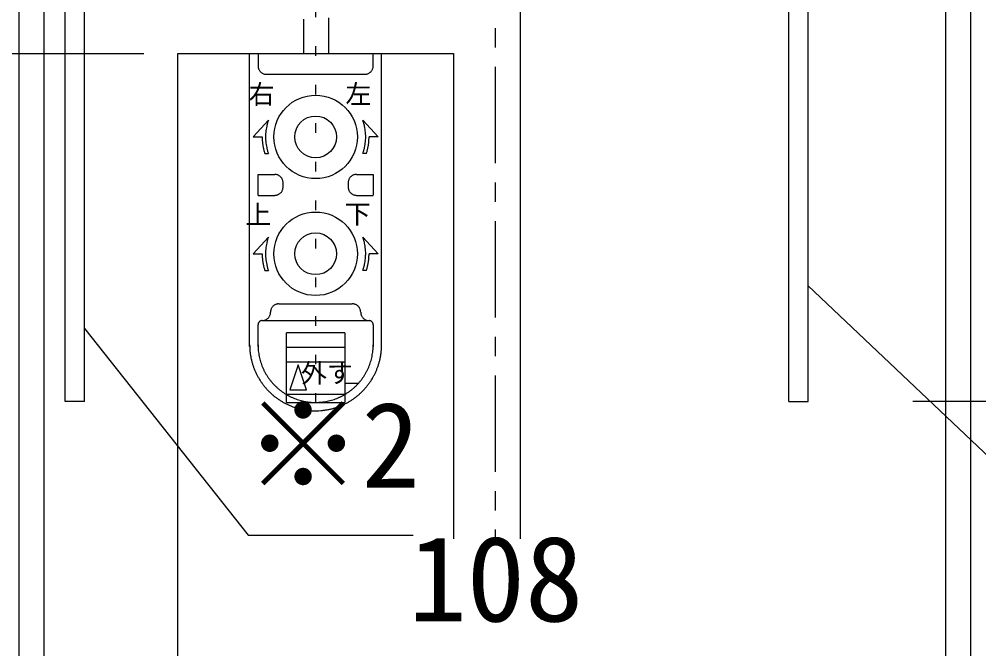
# Model space of a CAD drawing. Units: millimetres, scale not verified. Extents: x -800 to 800, y -554 to 554.
# Drawn here: x -450.6 to -335.7, y 309.2 to 384.6 of the extents above; entities that cross this region are included whole.
import ezdxf
from ezdxf.enums import TextEntityAlignment as Align

# ---------------------------------------------------------------- set-up
doc = ezdxf.new("R2010")
doc.units = ezdxf.units.MM
doc.header["$LTSCALE"] = 4
doc.linetypes.add('USER11', pattern=[4.619272, 2.886781, -0.577497, 0.577497, -0.577497])
doc.linetypes.add('USER12', pattern=[1.154642, 0.288572, -0.86607])
doc.layers.add('2-0', color=7, linetype='Continuous', lineweight=25)
doc.styles.add('ＭＳ ゴシック', font='')
doc.styles.get('ＭＳ ゴシック').set_extended_font_data('MS Gothic')

msp = doc.modelspace()

# ---------------------------------------------------------------- linework, layer by layer
at = {"layer": '2-0', "linetype": 'USER11'}
msp.add_line((-393.624, 434.376), (-393.624, 322.424), dxfattribs=at)
at = {"layer": '2-0'}
for p, q in [((-450.624, 166.551), (-450.624, 424.853)), ((-447.623, 166.551), (-447.623, 424.853)), ((-339.624, 268.738), (-339.624, 424.854)), ((-336.626, 268.738), (-336.626, 424.854)), ((-445.124, 338.853), (-445.124, 388.853)), ((-390.624, 388.853), (-390.624, 322.424)), ((-356.124, 338.853), (-356.124, 388.853)), ((-442.823, 338.853), (-442.823, 386.553)), ((-358.425, 338.853), (-358.425, 386.553)), ((-416.573, 384.649), (-416.573, 380.552)), ((-413.575, 384.815), (-413.575, 380.553)), ((-488.757, 380.553), (-435.712, 380.553)), ((-431.624, 282.477), (-431.624, 380.554)), ((-431.624, 380.553), (-398.625, 380.553)), ((-423.025, 345.453), (-423.025, 380.553)), ((-423.025, 380.553), (-407.224, 380.553)), ((-422.024, 380.553), (-422.024, 379.055)), ((-408.224, 379.054), (-408.224, 380.552)), ((-407.224, 345.453), (-407.224, 380.553)), ((-398.624, 380.553), (-398.624, 322.423)), ((-421.025, 378.053), (-409.225, 378.053)), ((-422.623, 370.553), (-420.778, 372.554)), ((-407.625, 370.553), (-409.47, 372.554)), ((-422.623, 370.553), (-421.526, 370.553)), ((-407.625, 370.553), (-408.722, 370.553)), ((-421.205, 368.553), (-420.778, 368.553)), ((-409.043, 368.553), (-409.47, 368.553)), ((-422.024, 366.053), (-420.023, 366.053)), ((-422.024, 363.553), (-422.024, 366.052)), ((-410.223, 366.053), (-408.224, 366.053)), ((-408.224, 366.053), (-408.224, 363.554)), ((-419.024, 364.553), (-419.024, 365.052)), ((-411.224, 365.053), (-411.224, 364.553)), ((-422.024, 363.553), (-420.023, 363.553)), ((-410.223, 363.553), (-408.224, 363.553)), ((-422.623, 356.554), (-420.778, 358.554)), ((-407.625, 356.554), (-409.47, 358.554)), ((-422.623, 356.554), (-421.526, 356.554)), ((-407.625, 356.554), (-408.722, 356.554)), ((-421.205, 354.553), (-420.778, 354.553)), ((-409.043, 354.553), (-409.47, 354.553)), ((-419.523, 350.553), (-410.725, 350.553)), ((-421.525, 348.553), (-408.975, 348.553)), ((-422.024, 345.453), (-422.024, 348.053)), ((-408.224, 348.053), (-408.224, 345.453)), ((-411.624, 347.1), (-418.625, 347.1)), ((-418.624, 339.745), (-418.624, 347.1)), ((-411.624, 347.1), (-411.624, 339.745)), ((-418.624, 345.369), (-411.623, 345.369)), ((-411.624, 343.553), (-418.625, 343.553)), ((-417.223, 343.251), (-418.224, 340.25)), ((-416.224, 340.251), (-417.223, 343.252)), ((-411.624, 341.053), (-409.982, 341.053)), ((-418.624, 338.753), (-418.624, 339.745)), ((-418.624, 339.745), (-411.623, 339.745)), ((-418.224, 340.251), (-416.224, 340.251)), ((-411.624, 339.745), (-411.624, 338.753)), ((-442.823, 338.853), (-445.124, 338.853)), ((-418.624, 338.753), (-411.623, 338.753)), ((-358.425, 338.853), (-356.124, 338.853)), ((-298.625, 338.853), (-343.569, 338.853))]:
    msp.add_line(p, q, dxfattribs=at)
at = {"layer": '2-0', "linetype": 'USER12'}
msp.add_line((-415.124, 390.654), (-415.124, 338.712), dxfattribs=at)
at = {"layer": '2-0'}
for points in [[(-356.124, 352.702), (-311.745, 310.701), (-272.25, 310.701)], [(-442.823, 347.603), (-423.193, 322.835), (-403.445, 322.835)]]:
    msp.add_lwpolyline(points, dxfattribs=at)
for centre, radius in [((-415.123, 370.553), 4.999), ((-415.125, 370.553), 2.5), ((-415.123, 356.554), 4.999), ((-415.125, 356.554), 2.5)]:
    msp.add_circle(centre, radius, dxfattribs=at)
for centre, radius, start, end in [((-421.011, 379.054), 1.013, 179.98381, 188.37888), ((-421.025, 379.052), 0.998, 188.39016, 196.69916), ((-421.027, 379.051), 0.996, 196.70549, 204.89004), ((-421.024, 379.053), 1, 204.89194, 212.9561), ((-421.02, 379.055), 1.004, 212.95483, 220.93614), ((-421.019, 379.056), 1.005, 220.93329, 228.88998), ((-421.022, 379.053), 1.002, 228.88722, 236.88398), ((-421.025, 379.048), 0.996, 236.88301, 244.97649), ((-409.225, 379.052), 1, 294.98207, 303.05403), ((-409.228, 379.057), 1.006, 303.05262, 311.03085), ((-409.23, 379.059), 1.008, 311.02773, 318.97227), ((-409.228, 379.057), 1.006, 318.96915, 326.94738), ((-409.223, 379.054), 1, 326.94597, 335.01793), ((-409.218, 379.052), 0.994, 335.01985, 343.22384), ((-409.218, 379.052), 0.995, 343.23038, 351.5698), ((-409.232, 379.054), 1.008, 351.58151, 0.01564), ((-421.027, 379.043), 0.991, 244.97891, 253.2034), ((-421.027, 379.045), 0.992, 253.21044, 261.56503), ((-421.025, 379.06), 1.007, 261.57713, 270.01706), ((-409.224, 379.061), 1.008, 269.98436, 278.41849), ((-409.223, 379.047), 0.995, 278.4302, 286.76962), ((-409.223, 379.047), 0.994, 286.77616, 294.98015), ((-415.129, 370.551), 5.995, 160.48709, 164.05764), ((-415.119, 370.551), 5.995, 15.94236, 19.51291), ((-415.136, 370.553), 5.987, 171.16256, 174.70103), ((-415.136, 370.553), 5.987, 167.61571, 171.16251), ((-415.134, 370.553), 5.989, 164.05785, 167.61559), ((-415.114, 370.553), 5.989, 12.38441, 15.94215), ((-415.112, 370.553), 5.987, 8.83749, 12.38429), ((-415.112, 370.553), 5.987, 5.29897, 8.83744), ((-415.108, 370.553), 6.417, 179.99987, 181.65045), ((-415.114, 370.553), 6.41, 181.65043, 183.30193), ((-415.121, 370.553), 6.403, 183.30191, 184.95484), ((-415.136, 370.553), 5.988, 178.23426, 181.76574), ((-415.136, 370.553), 5.988, 174.70103, 178.23428), ((-415.136, 370.553), 5.988, 181.76572, 185.29897), ((-415.112, 370.553), 5.988, 1.76572, 5.29897), ((-415.112, 370.553), 5.988, 354.70103, 358.23428), ((-415.112, 370.553), 5.988, 358.23426, 1.76574), ((-415.127, 370.553), 6.403, 355.04516, 356.69809), ((-415.134, 370.553), 6.41, 356.69807, 358.34957), ((-415.14, 370.553), 6.417, 358.34955, 0.00013), ((-415.129, 370.552), 6.396, 184.95482, 186.60968), ((-415.138, 370.551), 6.387, 186.60966, 188.26693), ((-415.147, 370.55), 6.378, 188.26692, 189.92708), ((-415.157, 370.548), 6.368, 189.92707, 191.59057), ((-415.166, 370.546), 6.358, 191.59056, 193.25782), ((-415.176, 370.544), 6.347, 193.25782, 194.92923), ((-415.136, 370.553), 5.987, 185.29897, 188.83744), ((-415.136, 370.553), 5.987, 188.83749, 192.38429), ((-415.134, 370.554), 5.989, 192.38441, 195.94215), ((-415.114, 370.554), 5.989, 344.05785, 347.61559), ((-415.112, 370.553), 5.987, 347.61571, 351.16251), ((-415.112, 370.553), 5.987, 351.16256, 354.70103), ((-415.072, 370.544), 6.347, 345.07077, 346.74218), ((-415.082, 370.546), 6.358, 346.74218, 348.40944), ((-415.092, 370.548), 6.368, 348.40943, 350.07293), ((-415.101, 370.55), 6.378, 350.07292, 351.73308), ((-415.11, 370.551), 6.387, 351.73307, 353.39034), ((-415.119, 370.552), 6.396, 353.39032, 355.04518), ((-415.186, 370.541), 6.337, 194.92923, 196.60516), ((-415.196, 370.538), 6.327, 196.60517, 198.28591), ((-415.129, 370.555), 5.995, 195.94236, 199.51291), ((-415.119, 370.555), 5.995, 340.48709, 344.05764), ((-415.052, 370.538), 6.327, 341.71409, 343.39483), ((-415.062, 370.541), 6.337, 343.39484, 345.07077), ((-420.023, 365.047), 1.007, 81.57713, 90.01706), ((-420.021, 365.062), 0.992, 73.21044, 81.56503), ((-420.021, 365.064), 0.991, 64.97891, 73.2034), ((-420.023, 365.059), 0.996, 56.88301, 64.97649), ((-420.026, 365.054), 1.002, 48.88722, 56.88398), ((-420.028, 365.051), 1.005, 40.93329, 48.88998), ((-420.028, 365.052), 1.004, 32.95483, 40.93614), ((-420.024, 365.054), 1, 24.89194, 32.9561), ((-410.224, 365.055), 1, 147.05178, 155.11593), ((-410.22, 365.053), 1.004, 139.07173, 147.05304), ((-410.22, 365.052), 1.005, 131.1179, 139.07459), ((-410.222, 365.055), 1.002, 123.1239, 131.12066), ((-410.225, 365.06), 0.996, 115.03139, 123.12486), ((-410.228, 365.065), 0.991, 106.80448, 115.02896), ((-410.227, 365.063), 0.992, 98.44285, 106.79743), ((-410.225, 365.048), 1.007, 89.99081, 98.43074), ((-420.021, 365.056), 0.996, 16.70549, 24.89004), ((-420.022, 365.055), 0.998, 8.39016, 16.69916), ((-420.025, 364.551), 1.001, 343.3292, 351.63517), ((-420.037, 365.054), 1.013, 359.98381, 8.37888), ((-420.043, 364.554), 1.019, 351.64678, 0.01885), ((-410.211, 365.054), 1.013, 171.62899, 180.02406), ((-410.205, 364.555), 1.019, 179.98902, 188.3611), ((-410.226, 365.056), 0.998, 163.30871, 171.61771), ((-410.223, 364.552), 1.001, 188.37271, 196.67867), ((-410.228, 365.057), 0.996, 155.11783, 163.30238), ((-420.023, 364.565), 1.012, 269.98207, 278.38486), ((-420.021, 364.548), 0.995, 278.39658, 286.72647), ((-420.02, 364.545), 0.991, 286.73341, 294.9474), ((-420.021, 364.548), 0.995, 294.94998, 303.04664), ((-420.024, 364.551), 0.999, 303.04605, 311.05733), ((-420.025, 364.553), 1.002, 311.05509, 319.03384), ((-420.025, 364.553), 1.001, 319.03162, 327.03764), ((-420.022, 364.551), 0.998, 327.03708, 335.12283), ((-420.02, 364.55), 0.996, 335.12545, 343.32227), ((-410.228, 364.551), 0.996, 196.6856, 204.88242), ((-410.226, 364.552), 0.998, 204.88504, 212.9708), ((-410.223, 364.553), 1.001, 212.97024, 220.97626), ((-410.223, 364.554), 1.002, 220.97403, 228.95279), ((-410.224, 364.552), 0.999, 228.95055, 236.96183), ((-410.227, 364.548), 0.995, 236.96123, 245.05789), ((-410.228, 364.545), 0.991, 245.06048, 253.27446), ((-410.227, 364.549), 0.995, 253.2814, 261.61129), ((-410.225, 364.565), 1.012, 261.62302, 270.02581), ((-415.148, 356.555), 5.976, 167.6086, 171.161), ((-415.155, 356.557), 5.968, 164.04128, 167.60856), ((-415.16, 356.558), 5.963, 160.45642, 164.04114), ((-415.088, 356.558), 5.963, 15.95886, 19.54358), ((-415.093, 356.557), 5.968, 12.39144, 15.95872), ((-415.1, 356.555), 5.976, 8.839, 12.3914), ((-415.108, 356.554), 6.417, 179.99987, 181.65045), ((-415.114, 356.554), 6.41, 181.65043, 183.30193), ((-415.131, 356.553), 5.993, 178.23497, 181.76503), ((-415.135, 356.554), 5.989, 174.70177, 178.23509), ((-415.129, 356.554), 5.994, 181.76491, 185.29611), ((-415.141, 356.554), 5.983, 171.16097, 174.70186), ((-415.107, 356.554), 5.983, 5.29814, 8.83903), ((-415.113, 356.554), 5.989, 1.76491, 5.29823), ((-415.119, 356.554), 5.994, 354.70389, 358.23509), ((-415.117, 356.553), 5.993, 358.23497, 1.76503), ((-415.134, 356.554), 6.41, 356.69807, 358.34957), ((-415.14, 356.554), 6.417, 358.34955, 0.00013), ((-415.121, 356.553), 6.403, 183.30191, 184.95484), ((-415.129, 356.552), 6.396, 184.95482, 186.60968), ((-415.138, 356.551), 6.387, 186.60966, 188.26693), ((-415.147, 356.55), 6.378, 188.26692, 189.92708), ((-415.157, 356.548), 6.368, 189.92707, 191.59057), ((-415.166, 356.546), 6.358, 191.59056, 193.25782), ((-415.13, 356.553), 5.994, 185.29602, 188.8327), ((-415.132, 356.553), 5.991, 188.83265, 192.37879), ((-415.134, 356.553), 5.989, 192.37882, 195.93785), ((-415.114, 356.553), 5.989, 344.06215, 347.62118), ((-415.116, 356.553), 5.991, 347.62121, 351.16735), ((-415.118, 356.553), 5.994, 351.1673, 354.70398), ((-415.082, 356.546), 6.358, 346.74218, 348.40944), ((-415.092, 356.548), 6.368, 348.40943, 350.07293), ((-415.101, 356.55), 6.378, 350.07292, 351.73308), ((-415.11, 356.551), 6.387, 351.73307, 353.39034), ((-415.119, 356.552), 6.396, 353.39032, 355.04518), ((-415.127, 356.553), 6.403, 355.04516, 356.69809), ((-415.176, 356.544), 6.347, 193.25782, 194.92923), ((-415.186, 356.541), 6.337, 194.92923, 196.60516), ((-415.196, 356.539), 6.327, 196.60517, 198.28591), ((-415.135, 356.552), 5.989, 195.93799, 199.51257), ((-415.113, 356.552), 5.989, 340.48743, 344.06201), ((-415.052, 356.539), 6.327, 341.71409, 343.39483), ((-415.062, 356.541), 6.337, 343.39484, 345.07077), ((-415.072, 356.544), 6.347, 345.07077, 346.74218), ((-421.536, 349.554), 1.013, 351.6195, 0.01652), ((-419.517, 349.554), 1.007, 171.57713, 180.01706), ((-419.532, 349.556), 0.992, 163.21044, 171.56503), ((-419.534, 349.556), 0.991, 154.97891, 163.2034), ((-419.529, 349.554), 0.996, 146.88301, 154.97649), ((-419.524, 349.55), 1.002, 138.88722, 146.88398), ((-419.521, 349.548), 1.005, 130.93329, 138.88998), ((-419.522, 349.549), 1.004, 122.95483, 130.93614), ((-419.524, 349.553), 1, 114.89194, 122.9561), ((-419.526, 349.556), 0.996, 106.70549, 114.89004), ((-419.525, 349.554), 0.998, 98.39016, 106.69916), ((-419.523, 349.54), 1.013, 89.98381, 98.37888), ((-410.725, 349.54), 1.013, 81.62112, 90.01619), ((-410.723, 349.554), 0.998, 73.30084, 81.60984), ((-410.722, 349.556), 0.996, 65.10996, 73.29451), ((-410.724, 349.553), 1, 57.0439, 65.10806), ((-410.726, 349.549), 1.004, 49.06386, 57.04517), ((-410.727, 349.548), 1.005, 41.11002, 49.06671), ((-410.724, 349.55), 1.002, 33.11602, 41.11278), ((-410.719, 349.554), 0.996, 25.02351, 33.11699), ((-410.714, 349.556), 0.991, 16.7966, 25.02109), ((-410.716, 349.556), 0.992, 8.43497, 16.78956), ((-410.731, 349.554), 1.007, 359.98294, 8.42287), ((-408.712, 349.554), 1.013, 179.98348, 188.3805), ((-421.523, 348.052), 0.501, 146.99799, 155.04418), ((-421.521, 348.051), 0.504, 139.04708, 147.00003), ((-421.52, 348.05), 0.505, 131.12598, 139.05076), ((-421.521, 348.052), 0.503, 123.16124, 131.12957), ((-421.523, 348.055), 0.499, 115.08759, 123.16299), ((-421.525, 348.059), 0.495, 106.86274, 115.08581), ((-421.526, 348.06), 0.494, 98.48142, 106.85608), ((-421.525, 348.054), 0.499, 89.98554, 98.46928), ((-421.524, 349.568), 1.014, 269.98169, 278.39271), ((-421.522, 349.551), 0.997, 278.40475, 286.74115), ((-421.521, 349.547), 0.994, 286.7483, 294.96462), ((-421.523, 349.551), 0.998, 294.96726, 303.06087), ((-421.525, 349.555), 1.002, 303.06017, 311.06311), ((-421.527, 349.557), 1.005, 311.06062, 319.02719), ((-421.526, 349.556), 1.003, 319.02458, 327.01729), ((-421.522, 349.553), 0.999, 327.01624, 335.09137), ((-421.519, 349.552), 0.995, 335.09345, 343.28695), ((-421.521, 349.552), 0.998, 343.2934, 351.60817), ((-408.727, 349.552), 0.998, 188.39183, 196.7066), ((-408.729, 349.552), 0.995, 196.71305, 204.90655), ((-408.726, 349.553), 0.999, 204.90863, 212.98376), ((-408.722, 349.556), 1.003, 212.98271, 220.97542), ((-408.721, 349.557), 1.005, 220.97281, 228.93938), ((-408.723, 349.555), 1.002, 228.93689, 236.93983), ((-408.725, 349.551), 0.998, 236.93913, 245.03274), ((-408.727, 349.547), 0.994, 245.03538, 253.2517), ((-408.726, 349.551), 0.997, 253.25885, 261.59525), ((-408.724, 349.568), 1.014, 261.60729, 270.01831), ((-408.723, 348.054), 0.499, 81.53072, 90.01446), ((-408.723, 348.06), 0.494, 73.14392, 81.51858), ((-408.723, 348.059), 0.495, 64.91419, 73.13726), ((-408.725, 348.055), 0.499, 56.83701, 64.91241), ((-408.727, 348.052), 0.503, 48.87043, 56.83876), ((-408.728, 348.05), 0.505, 40.94924, 48.87402), ((-408.727, 348.051), 0.504, 32.99997, 40.95292), ((-408.725, 348.052), 0.501, 24.95582, 33.00201), ((-421.522, 348.053), 0.502, 171.57487, 180.01359), ((-421.527, 348.054), 0.497, 163.23456, 171.56357), ((-421.526, 348.054), 0.497, 155.04544, 163.22861), ((-408.722, 348.054), 0.497, 16.77139, 24.95456), ((-408.721, 348.054), 0.497, 8.43643, 16.76544), ((-408.726, 348.053), 0.502, 359.98641, 8.42513), ((-414.999, 345.653), 8.026, 179.99754, 182.90044), ((-415.07, 345.649), 7.955, 182.90105, 185.79891), ((-415.009, 345.653), 7.014, 179.99755, 182.89917), ((-415.071, 345.65), 6.952, 182.89977, 185.79631), ((-415.116, 345.645), 6.907, 185.79684, 188.6848), ((-415.132, 345.647), 6.907, 351.31505, 354.20309), ((-415.177, 345.651), 6.952, 354.20363, 357.10021), ((-415.239, 345.654), 7.014, 357.10081, 0.00245), ((-415.182, 345.649), 7.958, 354.20168, 357.09941), ((-415.254, 345.653), 8.031, 357.10002, 0.00249), ((-415.122, 345.644), 7.903, 185.79945, 188.68877), ((-415.157, 345.639), 7.868, 188.68924, 191.56713), ((-415.177, 345.635), 7.847, 191.56753, 194.43176), ((-415.147, 345.641), 6.876, 188.68527, 191.56179), ((-415.165, 345.637), 6.858, 191.56219, 194.42507), ((-415.172, 345.635), 6.85, 194.42539, 197.27307), ((-415.075, 345.636), 6.849, 342.72633, 345.5742), ((-415.083, 345.638), 6.858, 345.57452, 348.43755), ((-415.101, 345.642), 6.876, 348.43794, 351.31458), ((-415.072, 345.634), 7.847, 345.56777, 348.43257), ((-415.093, 345.639), 7.869, 348.43298, 351.31123), ((-415.129, 345.644), 7.905, 351.3117, 354.20114), ((-415.186, 345.633), 7.838, 194.43209, 197.28109), ((-415.186, 345.633), 7.838, 197.28135, 200.1142), ((-415.178, 345.635), 7.846, 200.11439, 202.93079), ((-415.167, 345.641), 7.858, 202.93092, 205.73116), ((-415.172, 345.635), 6.85, 197.27333, 200.10491), ((-415.166, 345.638), 6.857, 200.10509, 202.9203), ((-415.156, 345.642), 6.868, 202.92042, 205.71955), ((-415.144, 345.648), 6.881, 205.71961, 208.50348), ((-415.104, 345.649), 6.881, 331.49498, 334.27911), ((-415.092, 345.643), 6.867, 334.27918, 337.07855), ((-415.081, 345.639), 6.856, 337.07867, 339.89411), ((-415.075, 345.636), 6.85, 339.89429, 342.72608), ((-415.08, 345.639), 7.856, 334.26468, 337.06599), ((-415.068, 345.634), 7.844, 337.06611, 339.88351), ((-415.062, 345.632), 7.837, 339.8837, 342.71744), ((-415.062, 345.632), 7.837, 342.7177, 345.56745), ((-415.152, 345.648), 7.875, 205.73122, 208.51611), ((-415.137, 345.656), 7.892, 208.51612, 211.28695), ((-415.122, 345.665), 7.909, 211.28691, 214.04538), ((-415.131, 345.655), 6.896, 208.50349, 211.27341), ((-415.118, 345.663), 6.911, 211.27338, 214.03106), ((-415.107, 345.67), 6.924, 214.03099, 216.7785), ((-415.099, 345.676), 6.935, 216.7784, 219.51808), ((-415.149, 345.677), 6.934, 320.47924, 323.2192), ((-415.14, 345.671), 6.924, 323.2191, 325.9669), ((-415.13, 345.664), 6.91, 325.96683, 328.7248), ((-415.117, 345.656), 6.896, 328.72477, 331.49497), ((-415.123, 345.663), 7.906, 325.9471, 328.70667), ((-415.109, 345.654), 7.889, 328.70665, 331.47859), ((-415.094, 345.646), 7.872, 331.47861, 334.26461), ((-415.109, 345.673), 7.925, 214.04531, 216.79347), ((-415.099, 345.681), 7.938, 216.79338, 219.53356), ((-415.092, 345.687), 7.947, 219.53344, 222.2682), ((-415.089, 345.69), 7.951, 222.26807, 225.00007), ((-415.093, 345.681), 6.942, 219.51796, 222.25235), ((-415.09, 345.683), 6.946, 222.25222, 224.98401), ((-415.091, 345.683), 6.945, 224.98387, 227.71582), ((-415.094, 345.68), 6.941, 227.71569, 230.45055), ((-415.099, 345.673), 6.932, 230.45043, 233.19088), ((-415.149, 345.675), 6.932, 306.80529, 309.54591), ((-415.154, 345.681), 6.941, 309.54579, 312.28086), ((-415.157, 345.684), 6.945, 312.28073, 315.01291), ((-415.157, 345.685), 6.945, 315.01278, 317.74483), ((-415.155, 345.682), 6.942, 317.7447, 320.47936), ((-415.157, 345.689), 7.949, 314.98871, 317.72148), ((-415.154, 345.685), 7.944, 317.72135, 320.45699), ((-415.147, 345.679), 7.935, 320.45688, 323.19805), ((-415.136, 345.672), 7.922, 323.19795, 325.94717), ((-415.089, 345.69), 7.951, 224.99993, 227.73193), ((-415.092, 345.686), 7.947, 227.7318, 230.46656), ((-415.097, 345.679), 7.938, 230.46644, 233.20662), ((-415.105, 345.669), 7.925, 233.20653, 235.95469), ((-415.114, 345.656), 7.909, 235.95462, 238.71309), ((-415.106, 345.664), 6.92, 233.19078, 235.93937), ((-415.114, 345.652), 6.906, 235.9393, 238.69836), ((-415.122, 345.639), 6.891, 238.69833, 241.46989), ((-415.13, 345.625), 6.875, 241.46991, 244.25569), ((-415.136, 345.612), 6.861, 244.25575, 247.05703), ((-415.14, 345.601), 6.849, 247.05716, 249.87474), ((-415.143, 345.595), 6.842, 249.87492, 252.70908), ((-415.106, 345.598), 6.844, 287.28743, 290.12133), ((-415.108, 345.604), 6.851, 290.12151, 292.93891), ((-415.113, 345.614), 6.862, 292.93904, 295.74021), ((-415.119, 345.627), 6.876, 295.74028, 298.52602), ((-415.126, 345.641), 6.892, 298.52603, 301.29763), ((-415.134, 345.654), 6.907, 301.2976, 304.05673), ((-415.142, 345.665), 6.921, 304.05667, 306.80538), ((-415.134, 345.657), 7.91, 301.27423, 304.03263), ((-415.142, 345.669), 7.924, 304.03256, 306.78084), ((-415.149, 345.679), 7.937, 306.78075, 309.52124), ((-415.155, 345.686), 7.945, 309.52112, 312.25635), ((-415.158, 345.689), 7.949, 312.25622, 314.98885), ((-415.123, 345.642), 7.892, 238.71305, 241.48388), ((-415.131, 345.626), 7.875, 241.48389, 244.26878), ((-415.138, 345.612), 7.858, 244.26884, 247.06908), ((-415.143, 345.6), 7.846, 247.06921, 249.88561), ((-415.146, 345.593), 7.838, 249.8858, 252.71865), ((-415.146, 345.592), 7.838, 252.71891, 255.56791), ((-415.143, 345.594), 6.841, 252.70934, 255.55976), ((-415.144, 345.601), 7.847, 255.56824, 258.43247), ((-415.141, 345.601), 6.849, 255.56008, 258.42583), ((-415.138, 345.619), 6.867, 258.42623, 261.30571), ((-415.133, 345.649), 6.898, 261.30618, 264.19715), ((-415.129, 345.694), 6.943, 264.19769, 267.09725), ((-415.125, 345.756), 7.005, 267.09785, 270.00246), ((-415.124, 345.761), 7.009, 269.99753, 272.90133), ((-415.121, 345.699), 6.946, 272.90193, 275.80077), ((-415.116, 345.654), 6.901, 275.80131, 278.69166), ((-415.111, 345.623), 6.87, 278.69213, 281.57108), ((-415.108, 345.605), 6.851, 281.57148, 284.43678), ((-415.105, 345.605), 7.851, 281.56077, 284.42362), ((-415.106, 345.597), 6.843, 284.43711, 287.28718), ((-415.103, 345.596), 7.841, 284.42394, 287.27172), ((-415.103, 345.596), 7.841, 287.27197, 290.10378), ((-415.106, 345.603), 7.848, 290.10396, 292.91951), ((-415.11, 345.614), 7.861, 292.91963, 295.7192), ((-415.117, 345.628), 7.876, 295.71927, 298.50369), ((-415.125, 345.643), 7.893, 298.5037, 301.27426), ((-415.139, 345.622), 7.868, 258.43287, 261.31076), ((-415.134, 345.657), 7.903, 261.31123, 264.20055), ((-415.129, 345.708), 7.955, 264.20109, 267.09895), ((-415.125, 345.779), 8.026, 267.09956, 270.00246), ((-415.124, 345.784), 8.031, 269.99755, 272.89863), ((-415.12, 345.713), 7.96, 272.89923, 275.79535), ((-415.115, 345.661), 7.908, 275.79589, 278.68355), ((-415.11, 345.626), 7.872, 278.68402, 281.56038)]:
    msp.add_arc(centre, radius, start, end, dxfattribs=at)

# ---------------------------------------------------------------- texts
at = {"layer": '2-0', "style": 'ＭＳ ゴシック'}
for s, height, p in [('右', 2.284, (-423.158, 373.84)), ('左', 2.284, (-411.559, 373.84)), ('上', 2.284, (-423.53, 359.411)), ('下', 2.284, (-411.643, 359.492)), ('外す', 2.284, (-416.88, 340.42)), ('※2', 10.26, (-423.62, 325.47)), ('108', 10.26, (-403.996, 309.439))]:
    msp.add_text(s, height=height, dxfattribs=at).set_placement(p, align=Align.BOTTOM_LEFT)

doc.saveas('drawing.dxf')
